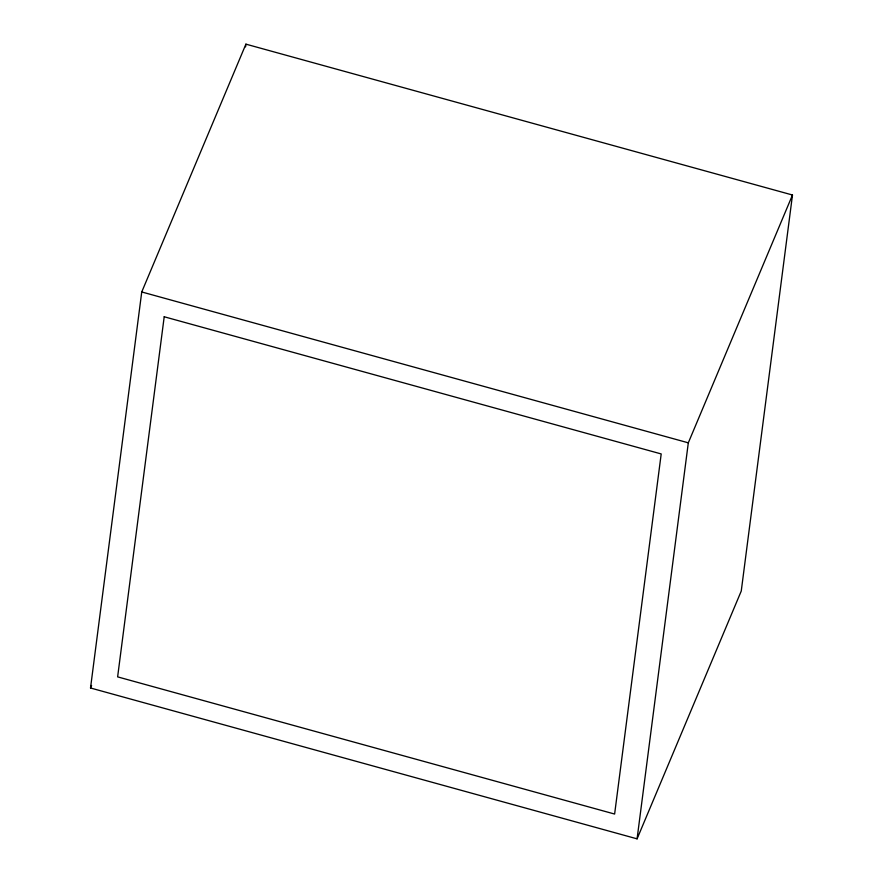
<?xml version="1.0" encoding="UTF-8"?>
<svg xmlns="http://www.w3.org/2000/svg" width="883" height="883" viewBox="0 0 883 883"><rect width="100%" height="100%" fill="white"/><g stroke="black" fill="none" stroke-linecap="round" stroke-linejoin="round"><path stroke-width="1.32" d="M90.519 687.989L141.744 291.964L245.916 44.15L792.481 195.011L741.256 591.036L637.085 838.85L90.519 687.989L91.589 685.451M245.562 46.876L245.916 44.15M637.085 838.85L688.31 442.825L792.481 195.011M141.744 291.964L688.31 442.825M164.205 316.765L117.627 676.875L614.623 814.049L661.201 453.939L164.205 316.765"/></g></svg>
